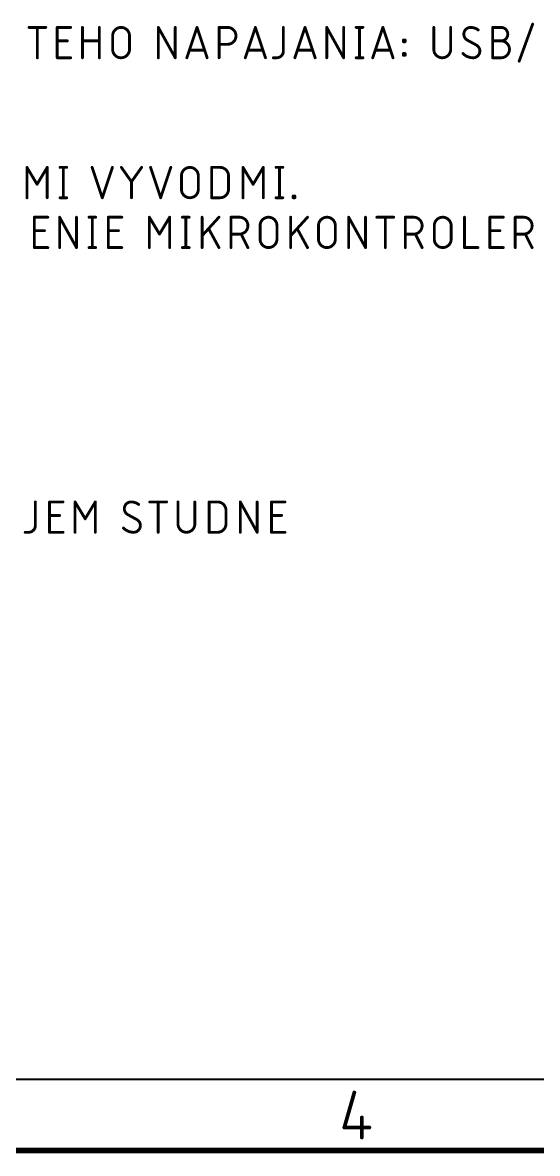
# Model space of a CAD drawing. Extents: x -165 to 95, y -26 to 154.
# Drawn here: x -31.8 to -4.2, y -25.5 to 35 of the extents above; entities that cross this region are included whole.
import ezdxf

# ---------------------------------------------------------------- set-up
doc = ezdxf.new("R2010")
doc.units = 0
doc.layers.add('94', color=14, linetype='CONTINUOUS')
doc.layers.add('95', color=250, linetype='CONTINUOUS')

msp = doc.modelspace()

# ---------------------------------------------------------------- linework, layer by layer
at = {"layer": '94'}
for points, const_width in [([(-31.524, 25.6032), (-31.524, 27.2288)], 0.1524), ([(-31.524, 27.2288), (-30.9821, 26.3257)], 0.1524), ([(-30.9821, 26.3257), (-30.4402, 27.2288)], 0.1524), ([(-30.4402, 27.2288), (-30.4402, 25.6032)], 0.1524), ([(-29.7559, 27.2288), (-29.3947, 27.2288)], 0.1524), ([(-29.5753, 27.2288), (-29.5753, 25.6032)], 0.1524), ([(-28.033, 27.2288), (-27.4911, 25.6032)], 0.1524), ([(-27.4911, 25.6032), (-26.9493, 27.2288)], 0.1524), ([(-26.4699, 27.2288), (-25.928, 26.4612)], 0.1524), ([(-25.928, 26.4612), (-25.3861, 27.2288)], 0.1524), ([(-24.9068, 27.2288), (-24.3649, 25.6032)], 0.1524), ([(-24.3649, 25.6032), (-23.823, 27.2288)], 0.1524), ([(-21.6381, 25.6032), (-21.6381, 27.2288)], 0.1524), ([(-21.6381, 27.2288), (-21.1865, 27.2288)], 0.1524), ([(-19.9569, 25.6032), (-19.9569, 27.2288)], 0.1524), ([(-19.9569, 27.2288), (-19.415, 26.3257)], 0.1524), ([(-19.415, 26.3257), (-18.8731, 27.2288)], 0.1524), ([(-18.8731, 27.2288), (-18.8731, 25.6032)], 0.1524), ([(-18.1888, 27.2288), (-17.8276, 27.2288)], 0.1524), ([(-18.0082, 27.2288), (-18.0082, 25.6032)], 0.1524), ([(-23.2533, 26.0548), (-23.2533, 26.7772)], 0.1524), ([(-22.3502, 26.7772), (-22.3502, 26.0548)], 0.1524), ([(-20.735, 26.7772), (-20.735, 26.0548)], 0.1524), ([(-25.928, 25.6032), (-25.928, 26.4612)], 0.1524), ([(-29.7559, 25.6032), (-29.3947, 25.6032)], 0.1524), ([(-21.1865, 25.6032), (-21.6381, 25.6032)], 0.1524), ([(-18.1888, 25.6032), (-17.8276, 25.6032)], 0.1524), ([(-17.2718, 25.6032), (-17.2718, 25.6935)], 0.1524), ([(-17.2718, 25.6935), (-17.1815, 25.6935)], 0.1524), ([(-17.1815, 25.6032), (-17.2718, 25.6032)], 0.1524), ([(-17.1815, 25.6935), (-17.1815, 25.6032)], 0.1524), ([(-31.129, 22.9362), (-31.129, 24.5618)], 0.1524), ([(-31.129, 24.5618), (-30.4065, 24.5618)], 0.1524), ([(-29.7772, 22.9362), (-29.7772, 24.5618)], 0.1524), ([(-29.7772, 24.5618), (-28.8741, 22.9362)], 0.1524), ([(-28.8741, 22.9362), (-28.8741, 24.5618)], 0.1524), ([(-28.2037, 24.5618), (-27.8425, 24.5618)], 0.1524), ([(-28.0231, 24.5618), (-28.0231, 22.9362)], 0.1524), ([(-27.169, 22.9362), (-27.169, 24.5618)], 0.1524), ([(-27.169, 24.5618), (-26.4466, 24.5618)], 0.1524), ([(-24.9698, 22.9362), (-24.9698, 24.5618)], 0.1524), ([(-24.9698, 24.5618), (-24.4279, 23.6587)], 0.1524), ([(-24.4279, 23.6587), (-23.886, 24.5618)], 0.1524), ([(-23.886, 24.5618), (-23.886, 22.9362)], 0.1524), ([(-23.2017, 24.5618), (-22.8405, 24.5618)], 0.1524), ([(-23.0211, 24.5618), (-23.0211, 22.9362)], 0.1524), ([(-22.1489, 22.9362), (-22.1489, 24.5618)], 0.1524), ([(-21.2458, 24.5618), (-22.1489, 23.5684)], 0.1524), ([(-20.5978, 22.9362), (-20.5978, 24.5618)], 0.1524), ([(-20.5978, 24.5618), (-20.1462, 24.5618)], 0.1524), ([(-17.4075, 22.9362), (-17.4075, 24.5618)], 0.1524), ([(-16.5044, 24.5618), (-17.4075, 23.5684)], 0.1524), ([(-14.3023, 22.9362), (-14.3023, 24.5618)], 0.1524), ([(-14.3023, 24.5618), (-13.3992, 22.9362)], 0.1524), ([(-13.3992, 22.9362), (-13.3992, 24.5618)], 0.1524), ([(-12.7913, 24.5618), (-11.8882, 24.5618)], 0.1524), ([(-12.3397, 22.9362), (-12.3397, 24.5618)], 0.1524), ([(-11.2711, 22.9362), (-11.2711, 24.5618)], 0.1524), ([(-11.2711, 24.5618), (-10.8196, 24.5618)], 0.1524), ([(-8.0989, 24.5618), (-8.0989, 22.9362)], 0.1524), ([(-6.7442, 22.9362), (-6.7442, 24.5618)], 0.1524), ([(-6.7442, 24.5618), (-6.0217, 24.5618)], 0.1524), ([(-5.3834, 22.9362), (-5.3834, 24.5618)], 0.1524), ([(-5.3834, 24.5618), (-4.9318, 24.5618)], 0.1524), ([(-31.129, 23.8393), (-30.5871, 23.8393)], 0.1524), ([(-27.169, 23.8393), (-26.6272, 23.8393)], 0.1524), ([(-21.2458, 22.9362), (-21.7877, 23.9296)], 0.1524), ([(-20.1462, 23.6587), (-20.5978, 23.6587)], 0.1524), ([(-19.6946, 22.9362), (-20.0559, 23.6587)], 0.1524), ([(-19.0438, 23.3878), (-19.0438, 24.1102)], 0.1524), ([(-18.1407, 24.1102), (-18.1407, 23.3878)], 0.1524), ([(-16.5044, 22.9362), (-17.0462, 23.9296)], 0.1524), ([(-15.9175, 23.3878), (-15.9175, 24.1102)], 0.1524), ([(-15.0144, 24.1102), (-15.0144, 23.3878)], 0.1524), ([(-10.8196, 23.6587), (-11.2711, 23.6587)], 0.1524), ([(-10.368, 22.9362), (-10.7293, 23.6587)], 0.1524), ([(-9.7172, 23.3878), (-9.7172, 24.1102)], 0.1524), ([(-8.814, 24.1102), (-8.814, 23.3878)], 0.1524), ([(-6.7442, 23.8393), (-6.2024, 23.8393)], 0.1524), ([(-4.9318, 23.6587), (-5.3834, 23.6587)], 0.1524), ([(-4.4802, 22.9362), (-4.8415, 23.6587)], 0.1524), ([(-30.4065, 22.9362), (-31.129, 22.9362)], 0.1524), ([(-28.2037, 22.9362), (-27.8425, 22.9362)], 0.1524), ([(-26.4466, 22.9362), (-27.169, 22.9362)], 0.1524), ([(-23.2017, 22.9362), (-22.8405, 22.9362)], 0.1524), ([(-8.0989, 22.9362), (-7.3765, 22.9362)], 0.1524), ([(-6.0217, 22.9362), (-6.7442, 22.9362)], 0.1524), ([(-31.0759, 9.3218), (-31.0759, 8.0574)], 0.1524), ([(-30.3141, 7.6962), (-30.3141, 9.3218)], 0.1524), ([(-30.3141, 9.3218), (-29.5916, 9.3218)], 0.1524), ([(-28.9485, 7.6962), (-28.9485, 9.3218)], 0.1524), ([(-28.9485, 9.3218), (-28.4066, 8.4187)], 0.1524), ([(-28.4066, 8.4187), (-27.8647, 9.3218)], 0.1524), ([(-27.8647, 9.3218), (-27.8647, 7.6962)], 0.1524), ([(-24.9503, 9.3218), (-24.0472, 9.3218)], 0.1524), ([(-24.4988, 7.6962), (-24.4988, 9.3218)], 0.1524), ([(-23.4393, 9.3218), (-23.4393, 8.1478)], 0.1524), ([(-22.5362, 8.1478), (-22.5362, 9.3218)], 0.1524), ([(-21.772, 7.6962), (-21.772, 9.3218)], 0.1524), ([(-21.772, 9.3218), (-21.3204, 9.3218)], 0.1524), ([(-20.1047, 7.6962), (-20.1047, 9.3218)], 0.1524), ([(-20.1047, 9.3218), (-19.2015, 7.6962)], 0.1524), ([(-19.2015, 7.6962), (-19.2015, 9.3218)], 0.1524), ([(-18.4343, 7.6962), (-18.4343, 9.3218)], 0.1524), ([(-18.4343, 9.3218), (-17.7119, 9.3218)], 0.1524), ([(-30.3141, 8.5993), (-29.7722, 8.5993)], 0.1524), ([(-25.6347, 8.3735), (-26.1314, 8.6445)], 0.1524), ([(-20.8689, 8.8702), (-20.8689, 8.1478)], 0.1524), ([(-18.4343, 8.5993), (-17.8925, 8.5993)], 0.1524), ([(-31.4371, 7.6962), (-31.6177, 7.6962)], 0.1524), ([(-29.5916, 7.6962), (-30.3141, 7.6962)], 0.1524), ([(-21.3204, 7.6962), (-21.772, 7.6962)], 0.1524), ([(-17.7119, 7.6962), (-18.4343, 7.6962)], 0.1524), ([(-161.29, -21.59), (91.44, -21.59)], 0.1), ([(-13.9979, -22.2916), (-14.5327, -24.1636)], 0.2032), ([(-13.5967, -23.6287), (-13.5967, -24.6984)], 0.2032), ([(-14.5327, -24.1636), (-13.1956, -24.1636)], 0.2032), ([(-165.1, -25.4), (95.25, -25.4)], 0.3)]:
    msp.add_lwpolyline(points, dxfattribs=dict(at, const_width=const_width))
for points, const_width in [([(-31.4859, 27.2288, 1), (-31.5621, 27.2288)], 0.0762), ([(-31.4913, 27.2484, 1), (-31.5566, 27.2092)], 0.0762), ([(-30.4021, 27.2288, 1), (-30.4783, 27.2288)], 0.0762), ([(-30.4076, 27.2092, 1), (-30.4729, 27.2484)], 0.0762), ([(-29.7559, 27.2669, 1), (-29.7559, 27.1907)], 0.0762), ([(-29.5372, 27.2288, 1), (-29.6134, 27.2288)], 0.0762), ([(-29.3947, 27.1907, 1), (-29.3947, 27.2669)], 0.0762), ([(-27.9969, 27.2408, 1), (-28.0691, 27.2168)], 0.0762), ([(-26.9131, 27.2168, 1), (-26.9854, 27.2408)], 0.0762), ([(-26.4388, 27.2508, 1), (-26.501, 27.2068)], 0.0762), ([(-25.355, 27.2068, 1), (-25.4173, 27.2508)], 0.0762), ([(-24.8706, 27.2408, 1), (-24.9429, 27.2168)], 0.0762), ([(-23.7869, 27.2168, 1), (-23.8592, 27.2408)], 0.0762), ([(-22.3502, 26.7772, 1), (-23.2533, 26.7772)], 0.1524), ([(-21.6, 27.2288, 1), (-21.6762, 27.2288)], 0.0762), ([(-21.6381, 27.2669, 1), (-21.6381, 27.1907)], 0.0762), ([(-20.735, 26.7772, 0.4142), (-21.1865, 27.2288)], 0.1524), ([(-21.1865, 27.2669, 1), (-21.1865, 27.1907)], 0.0762), ([(-21.1865, 27.1907, 1), (-21.1865, 27.2669)], 0.0762), ([(-19.9188, 27.2288, 1), (-19.995, 27.2288)], 0.0762), ([(-19.9242, 27.2484, 1), (-19.9895, 27.2092)], 0.0762), ([(-18.835, 27.2288, 1), (-18.9112, 27.2288)], 0.0762), ([(-18.8405, 27.2092, 1), (-18.9058, 27.2484)], 0.0762), ([(-18.1888, 27.2669, 1), (-18.1888, 27.1907)], 0.0762), ([(-17.9701, 27.2288, 1), (-18.0463, 27.2288)], 0.0762), ([(-17.8276, 27.1907, 1), (-17.8276, 27.2669)], 0.0762), ([(-23.2152, 26.7772, 1), (-23.2914, 26.7772)], 0.0762), ([(-23.2914, 26.7772, 1), (-23.2152, 26.7772)], 0.0762), ([(-22.3121, 26.7772, 1), (-22.3883, 26.7772)], 0.0762), ([(-22.3883, 26.7772, 1), (-22.3121, 26.7772)], 0.0762), ([(-20.6969, 26.7772, 1), (-20.7731, 26.7772)], 0.0762), ([(-20.7731, 26.7772, 1), (-20.6969, 26.7772)], 0.0762), ([(-31.0148, 26.3453, 1), (-30.9494, 26.3061)], 0.0762), ([(-31.0148, 26.3061, 1), (-30.9494, 26.3453)], 0.0762), ([(-25.8899, 26.4612, 1), (-25.9661, 26.4612)], 0.0762), ([(-25.9591, 26.4831, 1), (-25.8969, 26.4392)], 0.0762), ([(-25.9591, 26.4392, 1), (-25.8969, 26.4831)], 0.0762), ([(-23.2533, 26.0548, 1), (-22.3502, 26.0548)], 0.1524), ([(-23.2152, 26.0548, 1), (-23.2914, 26.0548)], 0.0762), ([(-23.2914, 26.0548, 1), (-23.2152, 26.0548)], 0.0762), ([(-22.3121, 26.0548, 1), (-22.3883, 26.0548)], 0.0762), ([(-22.3883, 26.0548, 1), (-22.3121, 26.0548)], 0.0762), ([(-21.1865, 25.6032, 0.4142), (-20.735, 26.0548)], 0.1524), ([(-20.6969, 26.0548, 1), (-20.7731, 26.0548)], 0.0762), ([(-20.7731, 26.0548, 1), (-20.6969, 26.0548)], 0.0762), ([(-19.4477, 26.3453, 1), (-19.3823, 26.3061)], 0.0762), ([(-19.4477, 26.3061, 1), (-19.3823, 26.3453)], 0.0762), ([(-31.5621, 25.6032, 1), (-31.4859, 25.6032)], 0.0762), ([(-30.4783, 25.6032, 1), (-30.4021, 25.6032)], 0.0762), ([(-29.7559, 25.6413, 1), (-29.7559, 25.5651)], 0.0762), ([(-29.6134, 25.6032, 1), (-29.5372, 25.6032)], 0.0762), ([(-29.3947, 25.5651, 1), (-29.3947, 25.6413)], 0.0762), ([(-27.5273, 25.6152, 1), (-27.455, 25.5912)], 0.0762), ([(-27.5273, 25.5912, 1), (-27.455, 25.6152)], 0.0762), ([(-25.9661, 25.6032, 1), (-25.8899, 25.6032)], 0.0762), ([(-24.401, 25.6152, 1), (-24.3287, 25.5912)], 0.0762), ([(-24.401, 25.5912, 1), (-24.3287, 25.6152)], 0.0762), ([(-21.6381, 25.6413, 1), (-21.6381, 25.5651)], 0.0762), ([(-21.6762, 25.6032, 1), (-21.6, 25.6032)], 0.0762), ([(-21.1865, 25.6413, 1), (-21.1865, 25.5651)], 0.0762), ([(-21.1865, 25.5651, 1), (-21.1865, 25.6413)], 0.0762), ([(-19.995, 25.6032, 1), (-19.9188, 25.6032)], 0.0762), ([(-18.9112, 25.6032, 1), (-18.835, 25.6032)], 0.0762), ([(-18.1888, 25.6413, 1), (-18.1888, 25.5651)], 0.0762), ([(-18.0463, 25.6032, 1), (-17.9701, 25.6032)], 0.0762), ([(-17.8276, 25.5651, 1), (-17.8276, 25.6413)], 0.0762), ([(-17.2337, 25.6935, 1), (-17.3099, 25.6935)], 0.0762), ([(-17.2718, 25.7316, 1), (-17.2718, 25.6554)], 0.0762), ([(-17.2718, 25.6413, 1), (-17.2718, 25.5651)], 0.0762), ([(-17.3099, 25.6032, 1), (-17.2337, 25.6032)], 0.0762), ([(-17.1434, 25.6935, 1), (-17.2196, 25.6935)], 0.0762), ([(-17.2196, 25.6032, 1), (-17.1434, 25.6032)], 0.0762), ([(-17.1815, 25.6554, 1), (-17.1815, 25.7316)], 0.0762), ([(-17.1815, 25.5651, 1), (-17.1815, 25.6413)], 0.0762), ([(-31.0909, 24.5618, 1), (-31.1671, 24.5618)], 0.0762), ([(-31.129, 24.5999, 1), (-31.129, 24.5237)], 0.0762), ([(-30.4065, 24.5237, 1), (-30.4065, 24.5999)], 0.0762), ([(-29.7391, 24.5618, 1), (-29.8153, 24.5618)], 0.0762), ([(-29.7439, 24.5803, 1), (-29.8105, 24.5433)], 0.0762), ([(-28.836, 24.5618, 1), (-28.9122, 24.5618)], 0.0762), ([(-28.2037, 24.5999, 1), (-28.2037, 24.5237)], 0.0762), ([(-27.985, 24.5618, 1), (-28.0612, 24.5618)], 0.0762), ([(-27.8425, 24.5237, 1), (-27.8425, 24.5999)], 0.0762), ([(-27.1309, 24.5618, 1), (-27.2071, 24.5618)], 0.0762), ([(-27.169, 24.5999, 1), (-27.169, 24.5237)], 0.0762), ([(-26.4466, 24.5237, 1), (-26.4466, 24.5999)], 0.0762), ([(-24.9317, 24.5618, 1), (-25.0079, 24.5618)], 0.0762), ([(-24.9371, 24.5814, 1), (-25.0024, 24.5422)], 0.0762), ([(-23.8479, 24.5618, 1), (-23.9241, 24.5618)], 0.0762), ([(-23.8534, 24.5422, 1), (-23.9187, 24.5814)], 0.0762), ([(-23.2017, 24.5999, 1), (-23.2017, 24.5237)], 0.0762), ([(-22.983, 24.5618, 1), (-23.0592, 24.5618)], 0.0762), ([(-22.8405, 24.5237, 1), (-22.8405, 24.5999)], 0.0762), ([(-22.1108, 24.5618, 1), (-22.187, 24.5618)], 0.0762), ([(-21.2176, 24.5362, 1), (-21.274, 24.5874)], 0.0762), ([(-20.5597, 24.5618, 1), (-20.6359, 24.5618)], 0.0762), ([(-20.5978, 24.5999, 1), (-20.5978, 24.5237)], 0.0762), ([(-20.1462, 23.6587, 1), (-20.1462, 24.5618)], 0.1524), ([(-20.1462, 24.5999, 1), (-20.1462, 24.5237)], 0.0762), ([(-20.1462, 24.5237, 1), (-20.1462, 24.5999)], 0.0762), ([(-18.1407, 24.1102, 1), (-19.0438, 24.1102)], 0.1524), ([(-17.3694, 24.5618, 1), (-17.4456, 24.5618)], 0.0762), ([(-16.4762, 24.5362, 1), (-16.5325, 24.5874)], 0.0762), ([(-15.0144, 24.1102, 1), (-15.9175, 24.1102)], 0.1524), ([(-14.2642, 24.5618, 1), (-14.3404, 24.5618)], 0.0762), ([(-14.269, 24.5803, 1), (-14.3356, 24.5433)], 0.0762), ([(-13.3611, 24.5618, 1), (-13.4373, 24.5618)], 0.0762), ([(-12.7913, 24.5999, 1), (-12.7913, 24.5237)], 0.0762), ([(-12.3016, 24.5618, 1), (-12.3778, 24.5618)], 0.0762), ([(-11.8882, 24.5237, 1), (-11.8882, 24.5999)], 0.0762), ([(-11.233, 24.5618, 1), (-11.3092, 24.5618)], 0.0762), ([(-11.2711, 24.5999, 1), (-11.2711, 24.5237)], 0.0762), ([(-10.8196, 23.6587, 1), (-10.8196, 24.5618)], 0.1524), ([(-10.8196, 24.5999, 1), (-10.8196, 24.5237)], 0.0762), ([(-10.8196, 24.5237, 1), (-10.8196, 24.5999)], 0.0762), ([(-8.814, 24.1102, 1), (-9.7172, 24.1102)], 0.1524), ([(-8.0608, 24.5618, 1), (-8.137, 24.5618)], 0.0762), ([(-6.7061, 24.5618, 1), (-6.7823, 24.5618)], 0.0762), ([(-6.7442, 24.5999, 1), (-6.7442, 24.5237)], 0.0762), ([(-6.0217, 24.5237, 1), (-6.0217, 24.5999)], 0.0762), ([(-5.3453, 24.5618, 1), (-5.4215, 24.5618)], 0.0762), ([(-5.3834, 24.5999, 1), (-5.3834, 24.5237)], 0.0762), ([(-4.9318, 23.6587, 1), (-4.9318, 24.5618)], 0.1524), ([(-4.9318, 24.5999, 1), (-4.9318, 24.5237)], 0.0762), ([(-4.9318, 24.5237, 1), (-4.9318, 24.5999)], 0.0762), ([(-31.129, 23.8774, 1), (-31.129, 23.8012)], 0.0762), ([(-30.5871, 23.8012, 1), (-30.5871, 23.8774)], 0.0762), ([(-27.169, 23.8774, 1), (-27.169, 23.8012)], 0.0762), ([(-26.6272, 23.8012, 1), (-26.6272, 23.8774)], 0.0762), ([(-24.4606, 23.6783, 1), (-24.3952, 23.6391)], 0.0762), ([(-24.4606, 23.6391, 1), (-24.3952, 23.6783)], 0.0762), ([(-22.1771, 23.594, 1), (-22.1207, 23.5427)], 0.0762), ([(-21.7542, 23.9479, 1), (-21.8211, 23.9114)], 0.0762), ([(-20.5978, 23.6968, 1), (-20.5978, 23.6206)], 0.0762), ([(-20.1462, 23.6968, 1), (-20.1462, 23.6206)], 0.0762), ([(-20.1462, 23.6206, 1), (-20.1462, 23.6968)], 0.0762), ([(-20.0218, 23.6757, 1), (-20.09, 23.6416)], 0.0762), ([(-19.0057, 24.1102, 1), (-19.0819, 24.1102)], 0.0762), ([(-19.0819, 24.1102, 1), (-19.0057, 24.1102)], 0.0762), ([(-18.1026, 24.1102, 1), (-18.1788, 24.1102)], 0.0762), ([(-18.1788, 24.1102, 1), (-18.1026, 24.1102)], 0.0762), ([(-17.4357, 23.594, 1), (-17.3793, 23.5427)], 0.0762), ([(-17.0128, 23.9479, 1), (-17.0797, 23.9114)], 0.0762), ([(-15.8794, 24.1102, 1), (-15.9556, 24.1102)], 0.0762), ([(-15.9556, 24.1102, 1), (-15.8794, 24.1102)], 0.0762), ([(-14.9763, 24.1102, 1), (-15.0525, 24.1102)], 0.0762), ([(-15.0525, 24.1102, 1), (-14.9763, 24.1102)], 0.0762), ([(-11.2711, 23.6968, 1), (-11.2711, 23.6206)], 0.0762), ([(-10.8196, 23.6968, 1), (-10.8196, 23.6206)], 0.0762), ([(-10.8196, 23.6206, 1), (-10.8196, 23.6968)], 0.0762), ([(-10.6952, 23.6757, 1), (-10.7633, 23.6416)], 0.0762), ([(-9.6791, 24.1102, 1), (-9.7553, 24.1102)], 0.0762), ([(-9.7553, 24.1102, 1), (-9.6791, 24.1102)], 0.0762), ([(-8.7759, 24.1102, 1), (-8.8521, 24.1102)], 0.0762), ([(-8.8521, 24.1102, 1), (-8.7759, 24.1102)], 0.0762), ([(-6.7442, 23.8774, 1), (-6.7442, 23.8012)], 0.0762), ([(-6.2024, 23.8012, 1), (-6.2024, 23.8774)], 0.0762), ([(-5.3834, 23.6968, 1), (-5.3834, 23.6206)], 0.0762), ([(-4.9318, 23.6968, 1), (-4.9318, 23.6206)], 0.0762), ([(-4.9318, 23.6206, 1), (-4.9318, 23.6968)], 0.0762), ([(-4.8074, 23.6757, 1), (-4.8756, 23.6416)], 0.0762), ([(-31.129, 22.9743, 1), (-31.129, 22.8981)], 0.0762), ([(-30.4065, 22.8981, 1), (-30.4065, 22.9743)], 0.0762), ([(-28.2037, 22.9743, 1), (-28.2037, 22.8981)], 0.0762), ([(-27.8425, 22.8981, 1), (-27.8425, 22.9743)], 0.0762), ([(-27.169, 22.9743, 1), (-27.169, 22.8981)], 0.0762), ([(-26.4466, 22.8981, 1), (-26.4466, 22.9743)], 0.0762), ([(-23.2017, 22.9743, 1), (-23.2017, 22.8981)], 0.0762), ([(-22.8405, 22.8981, 1), (-22.8405, 22.9743)], 0.0762), ([(-19.0438, 23.3878, 1), (-18.1407, 23.3878)], 0.1524), ([(-19.0057, 23.3878, 1), (-19.0819, 23.3878)], 0.0762), ([(-19.0819, 23.3878, 1), (-19.0057, 23.3878)], 0.0762), ([(-18.1026, 23.3878, 1), (-18.1788, 23.3878)], 0.0762), ([(-18.1788, 23.3878, 1), (-18.1026, 23.3878)], 0.0762), ([(-15.9175, 23.3878, 1), (-15.0144, 23.3878)], 0.1524), ([(-15.8794, 23.3878, 1), (-15.9556, 23.3878)], 0.0762), ([(-15.9556, 23.3878, 1), (-15.8794, 23.3878)], 0.0762), ([(-14.9763, 23.3878, 1), (-15.0525, 23.3878)], 0.0762), ([(-15.0525, 23.3878, 1), (-14.9763, 23.3878)], 0.0762), ([(-9.7553, 23.3878, 1), (-9.6791, 23.3878)], 0.0762), ([(-9.7171, 23.3878, 1), (-8.814, 23.3878)], 0.1524), ([(-9.679, 23.3878, 1), (-9.7552, 23.3878)], 0.0762), ([(-8.7759, 23.3878, 1), (-8.8521, 23.3878)], 0.0762), ([(-8.8521, 23.3878, 1), (-8.7759, 23.3878)], 0.0762), ([(-8.0989, 22.9743, 1), (-8.0989, 22.8981)], 0.0762), ([(-7.3765, 22.8981, 1), (-7.3765, 22.9743)], 0.0762), ([(-6.7442, 22.9743, 1), (-6.7442, 22.8981)], 0.0762), ([(-6.0217, 22.8981, 1), (-6.0217, 22.9743)], 0.0762), ([(-31.1671, 22.9362, 1), (-31.0909, 22.9362)], 0.0762), ([(-29.8153, 22.9362, 1), (-29.7391, 22.9362)], 0.0762), ([(-28.9122, 22.9362, 1), (-28.836, 22.9362)], 0.0762), ([(-28.9074, 22.9177, 1), (-28.8408, 22.9547)], 0.0762), ([(-28.0612, 22.9362, 1), (-27.985, 22.9362)], 0.0762), ([(-27.2071, 22.9362, 1), (-27.1309, 22.9362)], 0.0762), ([(-25.0079, 22.9362, 1), (-24.9317, 22.9362)], 0.0762), ([(-23.9241, 22.9362, 1), (-23.8479, 22.9362)], 0.0762), ([(-23.0592, 22.9362, 1), (-22.983, 22.9362)], 0.0762), ([(-22.187, 22.9362, 1), (-22.1108, 22.9362)], 0.0762), ([(-21.2793, 22.918, 1), (-21.2124, 22.9544)], 0.0762), ([(-20.6359, 22.9362, 1), (-20.5597, 22.9362)], 0.0762), ([(-19.7287, 22.9192, 1), (-19.6606, 22.9532)], 0.0762), ([(-17.4456, 22.9362, 1), (-17.3694, 22.9362)], 0.0762), ([(-16.5378, 22.918, 1), (-16.4709, 22.9544)], 0.0762), ([(-14.3404, 22.9362, 1), (-14.2642, 22.9362)], 0.0762), ([(-13.4373, 22.9362, 1), (-13.3611, 22.9362)], 0.0762), ([(-13.4325, 22.9177, 1), (-13.3659, 22.9547)], 0.0762), ([(-12.3778, 22.9362, 1), (-12.3016, 22.9362)], 0.0762), ([(-11.3092, 22.9362, 1), (-11.233, 22.9362)], 0.0762), ([(-10.4021, 22.9192, 1), (-10.3339, 22.9532)], 0.0762), ([(-8.137, 22.9362, 1), (-8.0608, 22.9362)], 0.0762), ([(-6.7823, 22.9362, 1), (-6.7061, 22.9362)], 0.0762), ([(-5.4215, 22.9362, 1), (-5.3453, 22.9362)], 0.0762), ([(-4.5143, 22.9192, 1), (-4.4462, 22.9532)], 0.0762), ([(-31.0378, 9.3218, 1), (-31.114, 9.3218)], 0.0762), ([(-30.276, 9.3218, 1), (-30.3522, 9.3218)], 0.0762), ([(-30.3141, 9.3599, 1), (-30.3141, 9.2837)], 0.0762), ([(-29.5916, 9.2837, 1), (-29.5916, 9.3599)], 0.0762), ([(-28.9104, 9.3218, 1), (-28.9866, 9.3218)], 0.0762), ([(-28.9158, 9.3414, 1), (-28.9811, 9.3022)], 0.0762), ([(-27.8266, 9.3218, 1), (-27.9028, 9.3218)], 0.0762), ([(-27.8321, 9.3022, 1), (-27.8974, 9.3414)], 0.0762), ([(-25.9508, 9.3218, 0.4142), (-26.312, 8.9606)], 0.1524), ([(-25.5444, 9.1863, 0.1623), (-25.9508, 9.3218)], 0.1524), ([(-25.9508, 9.3599, 1), (-25.9508, 9.2837)], 0.0762), ([(-25.9508, 9.2837, 1), (-25.9508, 9.3599)], 0.0762), ([(-25.5672, 9.1559, 1), (-25.5215, 9.2168)], 0.0762), ([(-24.9503, 9.3599, 1), (-24.9503, 9.2837)], 0.0762), ([(-24.4607, 9.3218, 1), (-24.5369, 9.3218)], 0.0762), ([(-24.0472, 9.2837, 1), (-24.0472, 9.3599)], 0.0762), ([(-23.4012, 9.3218, 1), (-23.4774, 9.3218)], 0.0762), ([(-22.4981, 9.3218, 1), (-22.5743, 9.3218)], 0.0762), ([(-21.7339, 9.3218, 1), (-21.8101, 9.3218)], 0.0762), ([(-21.772, 9.3599, 1), (-21.772, 9.2837)], 0.0762), ([(-20.8689, 8.8702, 0.4142), (-21.3204, 9.3218)], 0.1524), ([(-21.3204, 9.3599, 1), (-21.3204, 9.2837)], 0.0762), ([(-21.3204, 9.2837, 1), (-21.3204, 9.3599)], 0.0762), ([(-20.0666, 9.3218, 1), (-20.1428, 9.3218)], 0.0762), ([(-20.0713, 9.3403, 1), (-20.138, 9.3033)], 0.0762), ([(-19.1634, 9.3218, 1), (-19.2396, 9.3218)], 0.0762), ([(-18.3962, 9.3218, 1), (-18.4724, 9.3218)], 0.0762), ([(-18.4343, 9.3599, 1), (-18.4343, 9.2837)], 0.0762), ([(-17.7119, 9.2837, 1), (-17.7119, 9.3599)], 0.0762), ([(-30.3141, 8.6374, 1), (-30.3141, 8.5612)], 0.0762), ([(-29.7722, 8.5612, 1), (-29.7722, 8.6374)], 0.0762), ([(-28.4393, 8.4383, 1), (-28.3739, 8.3991)], 0.0762), ([(-28.4393, 8.3991, 1), (-28.3739, 8.4383)], 0.0762), ([(-26.312, 8.9606, 0.2656), (-26.1314, 8.6445)], 0.1524), ([(-26.2739, 8.9606, 1), (-26.3501, 8.9606)], 0.0762), ([(-26.3501, 8.9606, 1), (-26.2739, 8.9606)], 0.0762), ([(-26.1131, 8.6779, 1), (-26.1496, 8.611)], 0.0762), ([(-26.1507, 8.6116, 1), (-26.112, 8.6773)], 0.0762), ([(-20.8308, 8.8702, 1), (-20.907, 8.8702)], 0.0762), ([(-20.907, 8.8702, 1), (-20.8308, 8.8702)], 0.0762), ([(-18.4343, 8.6374, 1), (-18.4343, 8.5612)], 0.0762), ([(-17.8925, 8.5612, 1), (-17.8925, 8.6374)], 0.0762), ([(-31.4371, 7.6962, 0.4142), (-31.0759, 8.0574)], 0.1524), ([(-31.0378, 8.0574, 1), (-31.114, 8.0574)], 0.0762), ([(-31.114, 8.0574, 1), (-31.0378, 8.0574)], 0.0762), ([(-26.3572, 7.922, 0.2), (-25.8153, 7.6962)], 0.1524), ([(-26.3301, 7.9488, 1), (-26.3842, 7.8951)], 0.0762), ([(-25.8153, 7.6962, 0.4142), (-25.454, 8.0574)], 0.1524), ([(-25.6153, 8.4064, 1), (-25.654, 8.3407)], 0.0762), ([(-25.454, 8.0574, 0.2656), (-25.6347, 8.3735)], 0.1524), ([(-25.6529, 8.3401, 1), (-25.6164, 8.407)], 0.0762), ([(-25.4159, 8.0574, 1), (-25.4921, 8.0574)], 0.0762), ([(-25.4921, 8.0574, 1), (-25.4159, 8.0574)], 0.0762), ([(-23.4393, 8.1478, 1), (-22.5362, 8.1478)], 0.1524), ([(-23.4012, 8.1478, 1), (-23.4774, 8.1478)], 0.0762), ([(-23.4774, 8.1478, 1), (-23.4012, 8.1478)], 0.0762), ([(-22.4981, 8.1478, 1), (-22.5743, 8.1478)], 0.0762), ([(-22.5743, 8.1478, 1), (-22.4981, 8.1478)], 0.0762), ([(-21.3204, 7.6962, 0.4142), (-20.8689, 8.1478)], 0.1524), ([(-20.8308, 8.1478, 1), (-20.907, 8.1478)], 0.0762), ([(-20.907, 8.1478, 1), (-20.8308, 8.1478)], 0.0762), ([(-31.6177, 7.7343, 1), (-31.6177, 7.6581)], 0.0762), ([(-31.4371, 7.7343, 1), (-31.4371, 7.6581)], 0.0762), ([(-31.4371, 7.6581, 1), (-31.4371, 7.7343)], 0.0762), ([(-30.3141, 7.7343, 1), (-30.3141, 7.6581)], 0.0762), ([(-30.3522, 7.6962, 1), (-30.276, 7.6962)], 0.0762), ([(-29.5916, 7.6581, 1), (-29.5916, 7.7343)], 0.0762), ([(-28.9866, 7.6962, 1), (-28.9104, 7.6962)], 0.0762), ([(-27.9028, 7.6962, 1), (-27.8266, 7.6962)], 0.0762), ([(-25.8153, 7.7343, 1), (-25.8153, 7.6581)], 0.0762), ([(-25.8153, 7.6581, 1), (-25.8153, 7.7343)], 0.0762), ([(-24.5369, 7.6962, 1), (-24.4607, 7.6962)], 0.0762), ([(-21.772, 7.7343, 1), (-21.772, 7.6581)], 0.0762), ([(-21.8101, 7.6962, 1), (-21.7339, 7.6962)], 0.0762), ([(-21.3204, 7.7343, 1), (-21.3204, 7.6581)], 0.0762), ([(-21.3204, 7.6581, 1), (-21.3204, 7.7343)], 0.0762), ([(-20.1428, 7.6962, 1), (-20.0666, 7.6962)], 0.0762), ([(-19.2396, 7.6962, 1), (-19.1634, 7.6962)], 0.0762), ([(-19.2348, 7.6777, 1), (-19.1682, 7.7147)], 0.0762), ([(-18.4343, 7.7343, 1), (-18.4343, 7.6581)], 0.0762), ([(-18.4724, 7.6962, 1), (-18.3962, 7.6962)], 0.0762), ([(-17.7119, 7.6581, 1), (-17.7119, 7.7343)], 0.0762), ([(-13.949, -22.3056, 1), (-14.0467, -22.2776)], 0.1016), ([(-13.5459, -23.6287, 1), (-13.6475, -23.6287)], 0.1016), ([(-14.5816, -24.1496, 1), (-14.4839, -24.1775)], 0.1016), ([(-14.5327, -24.1128, 1), (-14.5327, -24.2144)], 0.1016), ([(-13.1956, -24.2144, 1), (-13.1956, -24.1128)], 0.1016), ([(-13.6475, -24.6984, 1), (-13.5459, -24.6984)], 0.1016)]:
    msp.add_lwpolyline(points, format="xyb", dxfattribs=dict(at, const_width=const_width))
at = {"layer": '95', "const_width": 0.1524}
for points in [[(-31.4185, 34.7218), (-30.5154, 34.7218)], [(-30.9669, 33.0962), (-30.9669, 34.7218)], [(-29.9045, 33.0962), (-29.9045, 34.7218)], [(-29.9045, 34.7218), (-29.182, 34.7218)], [(-28.5528, 33.0962), (-28.5528, 34.7218)], [(-27.6497, 34.7218), (-27.6497, 33.0962)], [(-24.4886, 33.0962), (-24.4886, 34.7218)], [(-24.4886, 34.7218), (-23.5855, 33.0962)], [(-23.5855, 33.0962), (-23.5855, 34.7218)], [(-22.9637, 33.0962), (-22.4219, 34.7218)], [(-22.4219, 34.7218), (-21.88, 33.0962)], [(-21.2371, 33.0962), (-21.2371, 34.7218)], [(-21.2371, 34.7218), (-20.7855, 34.7218)], [(-19.8375, 33.0962), (-19.2956, 34.7218)], [(-19.2956, 34.7218), (-18.7537, 33.0962)], [(-17.7966, 34.7218), (-17.7966, 33.4574)], [(-17.1802, 33.0962), (-16.6383, 34.7218)], [(-16.6383, 34.7218), (-16.0964, 33.0962)], [(-15.4746, 33.0962), (-15.4746, 34.7218)], [(-15.4746, 34.7218), (-14.5715, 33.0962)], [(-14.5715, 33.0962), (-14.5715, 34.7218)], [(-13.9011, 34.7218), (-13.5398, 34.7218)], [(-13.7205, 34.7218), (-13.7205, 33.0962)], [(-13.0118, 33.0962), (-12.47, 34.7218)], [(-12.47, 34.7218), (-11.9281, 33.0962)], [(-9.7432, 34.7218), (-9.7432, 33.5478)], [(-8.8401, 33.5478), (-8.8401, 34.7218)], [(-6.5958, 33.0962), (-6.5958, 34.7218)], [(-6.5958, 34.7218), (-6.1443, 34.7218)], [(-5.1719, 32.9156), (-4.4494, 34.9024)], [(-29.9045, 33.9993), (-29.3626, 33.9993)], [(-28.5528, 33.9993), (-27.6497, 33.9993)], [(-26.9375, 33.5478), (-26.9375, 34.2702)], [(-26.0344, 34.2702), (-26.0344, 33.5478)], [(-11.3688, 33.9542), (-11.3688, 34.0445)], [(-11.3688, 34.0445), (-11.2785, 34.0445)], [(-11.2785, 33.9542), (-11.3688, 33.9542)], [(-11.2785, 34.0445), (-11.2785, 33.9542)], [(-7.4576, 33.7735), (-7.9543, 34.0445)], [(-6.5958, 33.9993), (-6.1443, 33.9993)], [(-22.0155, 33.5026), (-22.8283, 33.5026)], [(-20.7855, 33.8187), (-21.2371, 33.8187)], [(-18.8892, 33.5026), (-19.702, 33.5026)], [(-16.2319, 33.5026), (-17.0447, 33.5026)], [(-12.0636, 33.5026), (-12.8764, 33.5026)], [(-11.3688, 33.2317), (-11.3688, 33.322)], [(-11.3688, 33.322), (-11.2785, 33.322)], [(-11.2785, 33.2317), (-11.3688, 33.2317)], [(-11.2785, 33.322), (-11.2785, 33.2317)], [(-29.182, 33.0962), (-29.9045, 33.0962)], [(-18.1578, 33.0962), (-18.3384, 33.0962)], [(-13.9011, 33.0962), (-13.5398, 33.0962)], [(-6.1443, 33.0962), (-6.5958, 33.0962)]]:
    msp.add_lwpolyline(points, dxfattribs=at)
at = {"layer": '95'}
for points, const_width in [([(-31.4185, 34.7599, 1), (-31.4185, 34.6837)], 0.0762), ([(-30.9288, 34.7218, 1), (-31.005, 34.7218)], 0.0762), ([(-30.5154, 34.6837, 1), (-30.5154, 34.7599)], 0.0762), ([(-29.8664, 34.7218, 1), (-29.9426, 34.7218)], 0.0762), ([(-29.9045, 34.7599, 1), (-29.9045, 34.6837)], 0.0762), ([(-29.182, 34.6837, 1), (-29.182, 34.7599)], 0.0762), ([(-28.5147, 34.7218, 1), (-28.5909, 34.7218)], 0.0762), ([(-27.6116, 34.7218, 1), (-27.6878, 34.7218)], 0.0762), ([(-26.0344, 34.2702, 1), (-26.9375, 34.2702)], 0.1524), ([(-24.4505, 34.7218, 1), (-24.5267, 34.7218)], 0.0762), ([(-24.4553, 34.7403, 1), (-24.5219, 34.7033)], 0.0762), ([(-23.5474, 34.7218, 1), (-23.6236, 34.7218)], 0.0762), ([(-22.3857, 34.7338, 1), (-22.458, 34.7098)], 0.0762), ([(-22.3857, 34.7098, 1), (-22.458, 34.7338)], 0.0762), ([(-21.199, 34.7218, 1), (-21.2752, 34.7218)], 0.0762), ([(-21.2371, 34.7599, 1), (-21.2371, 34.6837)], 0.0762), ([(-20.7855, 33.8187, 1), (-20.7855, 34.7218)], 0.1524), ([(-20.7855, 34.7599, 1), (-20.7855, 34.6837)], 0.0762), ([(-20.7855, 34.6837, 1), (-20.7855, 34.7599)], 0.0762), ([(-19.2595, 34.7338, 1), (-19.3318, 34.7098)], 0.0762), ([(-19.2595, 34.7098, 1), (-19.3318, 34.7338)], 0.0762), ([(-17.7585, 34.7218, 1), (-17.8347, 34.7218)], 0.0762), ([(-16.6022, 34.7338, 1), (-16.6744, 34.7098)], 0.0762), ([(-16.6022, 34.7098, 1), (-16.6744, 34.7338)], 0.0762), ([(-15.4365, 34.7218, 1), (-15.5127, 34.7218)], 0.0762), ([(-15.4413, 34.7403, 1), (-15.5079, 34.7033)], 0.0762), ([(-14.5334, 34.7218, 1), (-14.6096, 34.7218)], 0.0762), ([(-13.9011, 34.7599, 1), (-13.9011, 34.6837)], 0.0762), ([(-13.6824, 34.7218, 1), (-13.7586, 34.7218)], 0.0762), ([(-13.5398, 34.6837, 1), (-13.5398, 34.7599)], 0.0762), ([(-12.4338, 34.7338, 1), (-12.5061, 34.7098)], 0.0762), ([(-12.4338, 34.7098, 1), (-12.5061, 34.7338)], 0.0762), ([(-9.7051, 34.7218, 1), (-9.7813, 34.7218)], 0.0762), ([(-8.802, 34.7218, 1), (-8.8782, 34.7218)], 0.0762), ([(-7.7737, 34.7218, 0.4142), (-8.1349, 34.3606)], 0.1524), ([(-7.3673, 34.5863, 0.1623), (-7.7737, 34.7218)], 0.1524), ([(-7.7737, 34.7599, 1), (-7.7737, 34.6837)], 0.0762), ([(-7.7737, 34.6837, 1), (-7.7737, 34.7599)], 0.0762), ([(-7.3901, 34.5559, 1), (-7.3444, 34.6168)], 0.0762), ([(-6.5577, 34.7218, 1), (-6.6339, 34.7218)], 0.0762), ([(-6.5958, 34.7599, 1), (-6.5958, 34.6837)], 0.0762), ([(-6.1443, 33.9993, 1), (-6.1443, 34.7218)], 0.1524), ([(-6.1443, 34.7599, 1), (-6.1443, 34.6837)], 0.0762), ([(-6.1443, 34.6837, 1), (-6.1443, 34.7599)], 0.0762), ([(-4.4136, 34.8894, 1), (-4.4852, 34.9154)], 0.0762), ([(-29.9045, 34.0374, 1), (-29.9045, 33.9612)], 0.0762), ([(-29.3626, 33.9612, 1), (-29.3626, 34.0374)], 0.0762), ([(-28.5528, 34.0374, 1), (-28.5528, 33.9612)], 0.0762), ([(-27.6497, 33.9612, 1), (-27.6497, 34.0374)], 0.0762), ([(-26.8994, 34.2702, 1), (-26.9756, 34.2702)], 0.0762), ([(-26.9756, 34.2702, 1), (-26.8994, 34.2702)], 0.0762), ([(-25.9963, 34.2702, 1), (-26.0725, 34.2702)], 0.0762), ([(-26.0725, 34.2702, 1), (-25.9963, 34.2702)], 0.0762), ([(-11.3307, 34.0445, 1), (-11.4069, 34.0445)], 0.0762), ([(-11.3688, 34.0826, 1), (-11.3688, 34.0064)], 0.0762), ([(-11.3688, 33.9923, 1), (-11.3688, 33.9161)], 0.0762), ([(-11.4069, 33.9542, 1), (-11.3307, 33.9542)], 0.0762), ([(-11.2404, 34.0445, 1), (-11.3166, 34.0445)], 0.0762), ([(-11.3166, 33.9542, 1), (-11.2404, 33.9542)], 0.0762), ([(-11.2785, 34.0064, 1), (-11.2785, 34.0826)], 0.0762), ([(-11.2785, 33.9161, 1), (-11.2785, 33.9923)], 0.0762), ([(-8.1349, 34.3606, 0.2656), (-7.9543, 34.0445)], 0.1524), ([(-8.0968, 34.3606, 1), (-8.173, 34.3606)], 0.0762), ([(-8.173, 34.3606, 1), (-8.0968, 34.3606)], 0.0762), ([(-7.936, 34.0779, 1), (-7.9725, 34.011)], 0.0762), ([(-7.9736, 34.0116, 1), (-7.9349, 34.0773)], 0.0762), ([(-6.5958, 34.0374, 1), (-6.5958, 33.9612)], 0.0762), ([(-6.1443, 33.0962, 1), (-6.1443, 33.9993)], 0.1524), ([(-6.1443, 34.0374, 1), (-6.1443, 33.9612)], 0.0762), ([(-6.1443, 34.0374, 1), (-6.1443, 33.9612)], 0.0762), ([(-6.1443, 33.9612, 1), (-6.1443, 34.0374)], 0.0762), ([(-26.9375, 33.5478, 1), (-26.0344, 33.5478)], 0.1524), ([(-26.8994, 33.5478, 1), (-26.9756, 33.5478)], 0.0762), ([(-26.9756, 33.5478, 1), (-26.8994, 33.5478)], 0.0762), ([(-25.9963, 33.5478, 1), (-26.0725, 33.5478)], 0.0762), ([(-26.0725, 33.5478, 1), (-25.9963, 33.5478)], 0.0762), ([(-22.8283, 33.5407, 1), (-22.8283, 33.4645)], 0.0762), ([(-22.0155, 33.4645, 1), (-22.0155, 33.5407)], 0.0762), ([(-21.2371, 33.8568, 1), (-21.2371, 33.7806)], 0.0762), ([(-20.7855, 33.8568, 1), (-20.7855, 33.7806)], 0.0762), ([(-20.7855, 33.7806, 1), (-20.7855, 33.8568)], 0.0762), ([(-19.702, 33.5407, 1), (-19.702, 33.4645)], 0.0762), ([(-18.8892, 33.4645, 1), (-18.8892, 33.5407)], 0.0762), ([(-18.1578, 33.0962, 0.4142), (-17.7966, 33.4574)], 0.1524), ([(-17.7585, 33.4574, 1), (-17.8347, 33.4574)], 0.0762), ([(-17.8347, 33.4574, 1), (-17.7585, 33.4574)], 0.0762), ([(-17.0447, 33.5407, 1), (-17.0447, 33.4645)], 0.0762), ([(-16.2319, 33.4645, 1), (-16.2319, 33.5407)], 0.0762), ([(-12.8764, 33.5407, 1), (-12.8764, 33.4645)], 0.0762), ([(-12.0636, 33.4645, 1), (-12.0636, 33.5407)], 0.0762), ([(-11.3307, 33.322, 1), (-11.4069, 33.322)], 0.0762), ([(-11.3688, 33.3601, 1), (-11.3688, 33.2839)], 0.0762), ([(-11.3688, 33.2698, 1), (-11.3688, 33.1936)], 0.0762), ([(-11.2404, 33.322, 1), (-11.3166, 33.322)], 0.0762), ([(-11.2785, 33.2839, 1), (-11.2785, 33.3601)], 0.0762), ([(-11.2785, 33.1936, 1), (-11.2785, 33.2698)], 0.0762), ([(-9.7432, 33.5478, 1), (-8.8401, 33.5478)], 0.1524), ([(-9.7051, 33.5478, 1), (-9.7813, 33.5478)], 0.0762), ([(-9.7813, 33.5478, 1), (-9.7051, 33.5478)], 0.0762), ([(-8.802, 33.5478, 1), (-8.8782, 33.5478)], 0.0762), ([(-8.8782, 33.5478, 1), (-8.802, 33.5478)], 0.0762), ([(-8.1801, 33.322, 0.2), (-7.6382, 33.0962)], 0.1524), ([(-8.153, 33.3488, 1), (-8.2071, 33.2951)], 0.0762), ([(-7.6382, 33.0962, 0.4142), (-7.2769, 33.4574)], 0.1524), ([(-7.4382, 33.8064, 1), (-7.4769, 33.7407)], 0.0762), ([(-7.2769, 33.4574, 0.2656), (-7.4576, 33.7735)], 0.1524), ([(-7.4758, 33.7401, 1), (-7.4393, 33.807)], 0.0762), ([(-7.2388, 33.4574, 1), (-7.315, 33.4574)], 0.0762), ([(-7.315, 33.4574, 1), (-7.2388, 33.4574)], 0.0762), ([(-31.005, 33.0962, 1), (-30.9288, 33.0962)], 0.0762), ([(-29.9045, 33.1343, 1), (-29.9045, 33.0581)], 0.0762), ([(-29.9426, 33.0962, 1), (-29.8664, 33.0962)], 0.0762), ([(-29.182, 33.0581, 1), (-29.182, 33.1343)], 0.0762), ([(-28.5909, 33.0962, 1), (-28.5147, 33.0962)], 0.0762), ([(-27.6878, 33.0962, 1), (-27.6116, 33.0962)], 0.0762), ([(-24.5267, 33.0962, 1), (-24.4505, 33.0962)], 0.0762), ([(-23.6236, 33.0962, 1), (-23.5474, 33.0962)], 0.0762), ([(-23.6188, 33.0777, 1), (-23.5522, 33.1147)], 0.0762), ([(-22.9999, 33.1082, 1), (-22.9276, 33.0842)], 0.0762), ([(-21.9161, 33.0842, 1), (-21.8438, 33.1082)], 0.0762), ([(-21.2752, 33.0962, 1), (-21.199, 33.0962)], 0.0762), ([(-19.8736, 33.1082, 1), (-19.8013, 33.0842)], 0.0762), ([(-18.7899, 33.0842, 1), (-18.7176, 33.1082)], 0.0762), ([(-18.3384, 33.1343, 1), (-18.3384, 33.0581)], 0.0762), ([(-18.1578, 33.1343, 1), (-18.1578, 33.0581)], 0.0762), ([(-18.1578, 33.0581, 1), (-18.1578, 33.1343)], 0.0762), ([(-17.2163, 33.1082, 1), (-17.144, 33.0842)], 0.0762), ([(-16.1326, 33.0842, 1), (-16.0603, 33.1082)], 0.0762), ([(-15.5127, 33.0962, 1), (-15.4365, 33.0962)], 0.0762), ([(-14.6096, 33.0962, 1), (-14.5334, 33.0962)], 0.0762), ([(-14.6048, 33.0777, 1), (-14.5382, 33.1147)], 0.0762), ([(-13.9011, 33.1343, 1), (-13.9011, 33.0581)], 0.0762), ([(-13.7586, 33.0962, 1), (-13.6824, 33.0962)], 0.0762), ([(-13.5398, 33.0581, 1), (-13.5398, 33.1343)], 0.0762), ([(-13.048, 33.1082, 1), (-12.9757, 33.0842)], 0.0762), ([(-11.9642, 33.0842, 1), (-11.892, 33.1082)], 0.0762), ([(-11.4069, 33.2317, 1), (-11.3307, 33.2317)], 0.0762), ([(-11.3166, 33.2317, 1), (-11.2404, 33.2317)], 0.0762), ([(-7.6382, 33.1343, 1), (-7.6382, 33.0581)], 0.0762), ([(-7.6382, 33.0581, 1), (-7.6382, 33.1343)], 0.0762), ([(-6.5958, 33.1343, 1), (-6.5958, 33.0581)], 0.0762), ([(-6.6339, 33.0962, 1), (-6.5577, 33.0962)], 0.0762), ([(-6.1443, 33.1343, 1), (-6.1443, 33.0581)], 0.0762), ([(-6.1443, 33.0581, 1), (-6.1443, 33.1343)], 0.0762), ([(-5.2077, 32.9286, 1), (-5.1361, 32.9026)], 0.0762)]:
    msp.add_lwpolyline(points, format="xyb", dxfattribs=dict(at, const_width=const_width))

doc.saveas('drawing.dxf')
